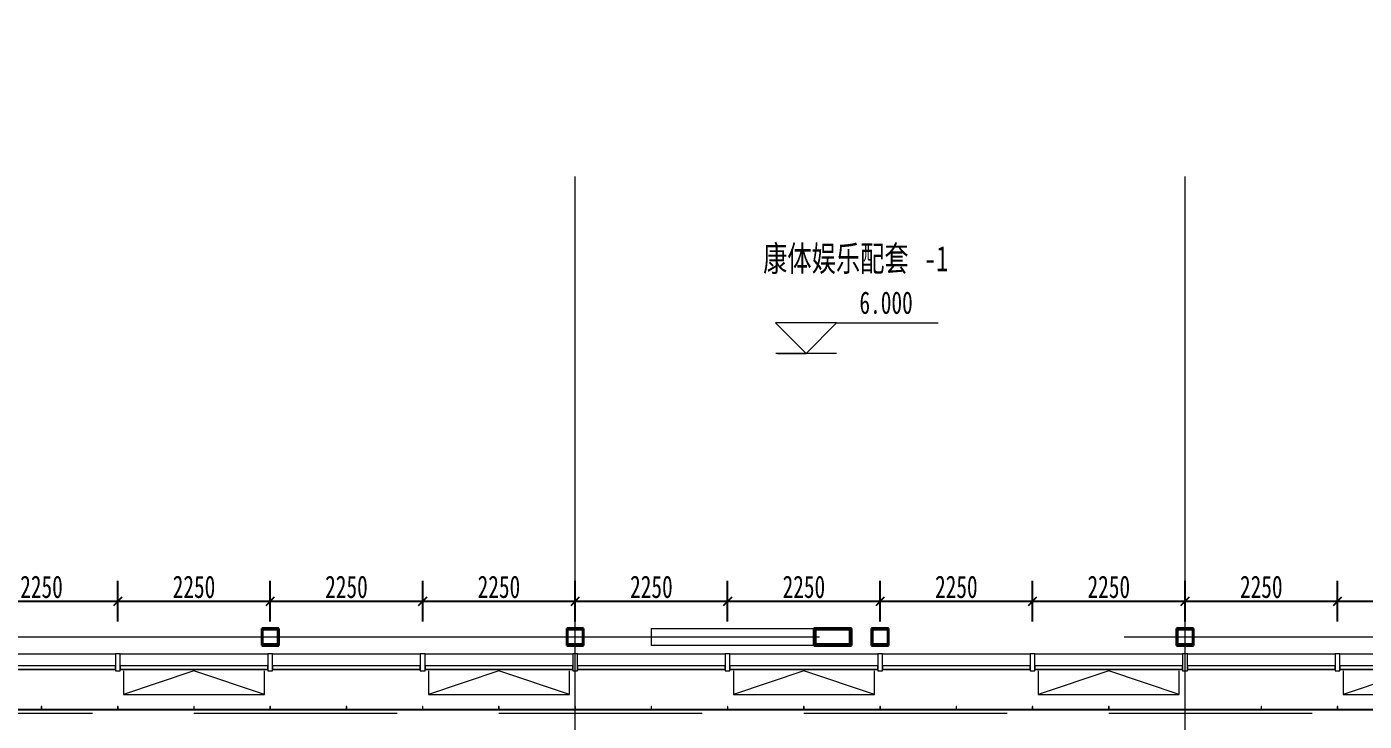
# Model space of a CAD drawing. Header units: millimetres. Extents: x 124696 to 347024, y 412631 to 564609.
# Drawn here: x 164079 to 183817, y 459608 to 469852 of the extents above; entities that cross this region are included whole.
import ezdxf

# ---------------------------------------------------------------- set-up
doc = ezdxf.new("R2010")
doc.units = ezdxf.units.MM
doc.header["$LTSCALE"] = 1500
doc.header["$MEASUREMENT"] = 0
for name, pattern in [('二层平面图$0$IMPORT-216002', [3, 2, -1]), ('二层平面图$0$划线 2mm', [3.6, 2, -1.6]), ('二层平面图$0$轴网线_12_3_3_3 mm', [21, 12, -3, 3, -3])]:
    doc.linetypes.add(name, pattern=pattern)
doc.layers.add('0-建筑底图', color=7, linetype='Continuous')
for name, color, linetype, lineweight in [('二层平面图$0$0-1', 7, 'Continuous', 5), ('二层平面图$0$A-ANNO-IDEN-LEVL', 3, 'Continuous', 15), ('二层平面图$0$A-LINE', 7, 'Continuous', 9), ('二层平面图$0$A-LINE-1', 7, '二层平面图$0$IMPORT-216002', 9), ('二层平面图$0$A-WALL-CURT-PANEL-2', 7, 'Continuous', 9), ('二层平面图$0$A-WALL-CURT-PANEL-3', 140, 'Continuous', 9), ('二层平面图$0$A-WALL-CURT-STILE-2', 7, 'Continuous', 9), ('二层平面图$0$A-WALL-CURT-STILE-3', 7, 'Continuous', 9), ('二层平面图$0$A-WINDOW', 51, 'Continuous', 9), ('二层平面图$0$A-WINDOW-1', 51, '二层平面图$0$划线 2mm', 9), ('二层平面图$0$ANNO-DIMS', 3, 'Continuous', 15), ('二层平面图$0$ANNO-DOTE-1', 10, '二层平面图$0$轴网线_12_3_3_3 mm', 15), ('二层平面图$0$ANNO-TEXT', 7, 'Continuous', 15), ('二层平面图$0$S-BEAM', 4, 'Continuous', 9), ('二层平面图$0$S-BEAM-1', 7, 'Continuous', 9), ('二层平面图$0$S-BEAM-2', 130, 'Continuous', 35), ('二层平面图$0$S-COLU', 7, 'Continuous', 9), ('二层平面图$0$S-COLU-2', 130, 'Continuous', 35)]:
    doc.layers.add(name, color=color, linetype=linetype, lineweight=lineweight)
doc.styles.add('二层平面图$0$黑体_5', font='simhei.ttf', dxfattribs={"width": 0.7, "height": 330})
doc.styles.add('二层平面图$0$黑体_B', font='', dxfattribs={"width": 0.7, "height": 375})
doc.styles.get('二层平面图$0$黑体_B').set_extended_font_data('SimHei', bold=True)
doc.dimstyles.new('二层平面图$0$直线_2_2mm_黑体_引线_文字在上', dxfattribs={"dimscale": 304.8, "dimtxt": 412.811453, "dimasz": 0.393701, "dimexe": 0.984252, "dimexo": 0.0625, "dimgap": 0.147638, "dimtad": 1, "dimdec": 0, "dimzin": 0, "dimdsep": 46, "dimtxsty": '二层平面图$0$黑体_5', "dimblk1": '二层平面图$0$_Oblique', "dimblk2": '二层平面图$0$_Oblique', "dimsah": 1, "dimcen": 0.09, "dimazin": 0, "dimtfac": 1, "dimtdec": 4, "dimtix": 1, "dimtmove": 0, "dimatfit": 3, "dimfxl": 3.937008, "dimfxlon": 1, "dimtvp": 1, "dimtolj": 1, "dimtzin": 0, "dimarcsym": 2})

# ---------------------------------------------------------------- blocks, each defined once
blk = doc.blocks.new('二层平面图$0$S-柱-钢-矩形管 - _-250x250x12x12-1974467-104-2F')
at = {"layer": '二层平面图$0$S-COLU'}
h = blk.add_hatch(color=256, dxfattribs=at)
h.paths.add_polyline_path([(125, -125), (125, 125), (-125, 125), (-125, -125)])
h.paths.add_polyline_path([(-113, -113), (-113, 113), (113, 113), (113, -113)])
at = {"layer": '二层平面图$0$S-COLU-2'}
for p, q in [((125, 125), (-125, 125)), ((-125, 125), (-125, -125)), ((-113, -113), (-113, 113)), ((-113, 113), (113, 113)), ((113, 113), (113, -113)), ((125, -125), (125, 125)), ((-125, -125), (125, -125)), ((113, -113), (-113, -113))]:
    blk.add_line(p, q, dxfattribs=at)
blk = doc.blocks.new('二层平面图$0$S-梁-钢-箱形1 - _-250x250x12x12-2248827-104-2F')
at = {"layer": '二层平面图$0$S-BEAM-1'}
h = blk.add_hatch(color=256, dxfattribs=at)
h.paths.add_polyline_path([(30672, 4375), (31080, 4375), (31080, 4625), (30520, 4625), (30520, 4375)])
h.paths.add_polyline_path([(30672, 4387), (30547, 4387), (30547, 4613), (31053, 4613), (31053, 4387)])
for p, q in [((28120, 4625), (30520, 4625)), ((30520, 4375), (28120, 4375))]:
    blk.add_line(p, q, dxfattribs=at)
at = {"layer": '二层平面图$0$S-BEAM-2'}
for p, q in [((31080, 4625), (30520, 4625)), ((30520, 4625), (30520, 4375)), ((30547, 4387), (30547, 4613)), ((30547, 4613), (31053, 4613)), ((31053, 4613), (31053, 4387)), ((31080, 4375), (31080, 4625)), ((30520, 4375), (31080, 4375)), ((31053, 4387), (30547, 4387))]:
    blk.add_line(p, q, dxfattribs=at)
blk = doc.blocks.new('二层平面图$0$SHS-Structure-Center_rvt-1-104-2F')
at = {"layer": '二层平面图$0$S-BEAM'}
blk.add_blockref('二层平面图$0$S-梁-钢-箱形1 - _-250x250x12x12-2248827-104-2F', (0, 0), dxfattribs=at)
at = {"layer": '二层平面图$0$S-COLU'}
for p in [(22500, 4500), (27000, 4500), (31500, 4500), (36000, 4500)]:
    blk.add_blockref('二层平面图$0$S-柱-钢-矩形管 - _-250x250x12x12-1974467-104-2F', p, dxfattribs=at)
blk = doc.blocks.new('二层平面图$0$系统嵌板 - 白色拉板网 B-6032524-104-2F')
at = {"layer": '二层平面图$0$A-WALL-CURT-PANEL-3'}
for p, q in [((558.5, 5), (-558.5, 5)), ((-558.5, 5), (-558.5, 0)), ((-558.5, 0), (558.5, 0)), ((558.5, 0), (558.5, 5))]:
    blk.add_line(p, q, dxfattribs=at)
blk = doc.blocks.new('二层平面图$0$矩形竖梃 - 8 x 50 mm 蜂窝铝板幕墙开缝-6032500-104-2F')
at = {"layer": '二层平面图$0$A-WALL-CURT-STILE-3'}
for p, q in [((-4, 0), (4, 0)), ((-4, -50), (-4, 0)), ((4, 0), (4, -50)), ((4, -50), (-4, -50))]:
    blk.add_line(p, q, dxfattribs=at)
blk = doc.blocks.new('二层平面图$0$系统嵌板 - 玻璃-12533263-104-2F')
at = {"layer": '二层平面图$0$A-WALL-CURT-PANEL-2'}
blk.add_line((1090, -12.5), (-1090, -12.5), dxfattribs=at)
blk = doc.blocks.new('二层平面图$0$A-嵌板_上悬铝窗 - 幕墙上悬开启-12648585-104-2F')
at = {"layer": '二层平面图$0$A-WINDOW-1'}
for p, q in [((0, -25), (-1040, -375)), ((-1040, -25), (-1040, -375)), ((1040, -375), (0, -25)), ((1040, -375), (1040, -25)), ((-1040, -375), (1040, -375))]:
    blk.add_line(p, q, dxfattribs=at)
blk = doc.blocks.new('二层平面图$0$系统嵌板 - 00S-玻璃-12648781-104-2F')
at = {"layer": '二层平面图$0$A-WALL-CURT-PANEL-3'}
for p, q in [((1090, 50), (-1090, 50)), ((-1090, 50), (-1090, 0)), ((-1090, 0), (1090, 0)), ((1090, 0), (1090, 50))]:
    blk.add_line(p, q, dxfattribs=at)
blk = doc.blocks.new('二层平面图$0$矩形竖梃 - 幕墙龙骨_70_250-12494314-104-2F')
at = {"layer": '二层平面图$0$A-WALL-CURT-STILE-3'}
for p, q in [((-35, 25), (35, 25)), ((-35, -225), (-35, 25)), ((35, 25), (35, -225)), ((35, -225), (-35, -225))]:
    blk.add_line(p, q, dxfattribs=at)
blk = doc.blocks.new('二层平面图$0$矩形竖梃 - 幕墙龙骨_20_225_隐框-12143376-104-2F')
at = {"layer": '二层平面图$0$A-WALL-CURT-STILE-2'}
blk.add_line((42785, 4250), (44965, 4250), dxfattribs=at)
blk = doc.blocks.new('二层平面图$0$矩形竖梃 - 幕墙龙骨_20_225_隐框-12502225-104-2F')
at = {"layer": '二层平面图$0$A-WALL-CURT-STILE-2'}
blk.add_line((18035, 4250), (20215, 4250), dxfattribs=at)
blk = doc.blocks.new('二层平面图$0$_Oblique')
at = {"color": 0, "linetype": 'ByBlock', "lineweight": -2}
blk.add_line((-0.5, -0.5), (0.5, 0.5), dxfattribs=at)
blk = doc.blocks.new('*D2360')
at = {"layer": '二层平面图$0$ANNO-DIMS', "color": 0, "lineweight": -2, "transparency": 16777216}
for p, q in [((18000, 4726), (18000, 5325)), ((20250, 4726), (20250, 5325)), ((18000, 5025), (20250, 5025))]:
    blk.add_line(p, q, dxfattribs=at)
at = {"layer": '二层平面图$0$ANNO-DIMS', "color": 0, "lineweight": -2, "transparency": 16777216, "xscale": 120, "yscale": 120, "zscale": 120, "rotation": 180}
blk.add_blockref('二层平面图$0$_Oblique', (18000, 5025), dxfattribs=at)
at = {"layer": '二层平面图$0$ANNO-DIMS', "color": 0, "lineweight": -2, "transparency": 16777216, "xscale": 120, "yscale": 120, "zscale": 120}
blk.add_blockref('二层平面图$0$_Oblique', (20250, 5025), dxfattribs=at)
at = {"layer": '二层平面图$0$ANNO-DIMS', "color": 0, "transparency": 16777216, "insert": (19125, 5237), "char_height": 330, "width": 806.42, "attachment_point": 5, "style": '二层平面图$0$黑体_5'}
blk.add_mtext('\\A1;2250', dxfattribs=at)
blk = doc.blocks.new('*D2361')
at = {"layer": '二层平面图$0$ANNO-DIMS', "color": 0, "lineweight": -2, "transparency": 16777216}
for p, q in [((20250, 4726), (20250, 5325)), ((22500, 4726), (22500, 5325)), ((20250, 5025), (22500, 5025))]:
    blk.add_line(p, q, dxfattribs=at)
at = {"layer": '二层平面图$0$ANNO-DIMS', "color": 0, "lineweight": -2, "transparency": 16777216, "xscale": 120, "yscale": 120, "zscale": 120, "rotation": 180}
blk.add_blockref('二层平面图$0$_Oblique', (20250, 5025), dxfattribs=at)
at = {"layer": '二层平面图$0$ANNO-DIMS', "color": 0, "lineweight": -2, "transparency": 16777216, "xscale": 120, "yscale": 120, "zscale": 120}
blk.add_blockref('二层平面图$0$_Oblique', (22500, 5025), dxfattribs=at)
at = {"layer": '二层平面图$0$ANNO-DIMS', "color": 0, "transparency": 16777216, "insert": (21375, 5237), "char_height": 330, "width": 806.42, "attachment_point": 5, "style": '二层平面图$0$黑体_5'}
blk.add_mtext('\\A1;2250', dxfattribs=at)
blk = doc.blocks.new('*D2362')
at = {"layer": '二层平面图$0$ANNO-DIMS', "color": 0, "lineweight": -2, "transparency": 16777216}
for p, q in [((22500, 4726), (22500, 5325)), ((24750, 4726), (24750, 5325)), ((22500, 5025), (24750, 5025))]:
    blk.add_line(p, q, dxfattribs=at)
at = {"layer": '二层平面图$0$ANNO-DIMS', "color": 0, "lineweight": -2, "transparency": 16777216, "xscale": 120, "yscale": 120, "zscale": 120, "rotation": 180}
blk.add_blockref('二层平面图$0$_Oblique', (22500, 5025), dxfattribs=at)
at = {"layer": '二层平面图$0$ANNO-DIMS', "color": 0, "lineweight": -2, "transparency": 16777216, "xscale": 120, "yscale": 120, "zscale": 120}
blk.add_blockref('二层平面图$0$_Oblique', (24750, 5025), dxfattribs=at)
at = {"layer": '二层平面图$0$ANNO-DIMS', "color": 0, "transparency": 16777216, "insert": (23625, 5237), "char_height": 330, "width": 806.42, "attachment_point": 5, "style": '二层平面图$0$黑体_5'}
blk.add_mtext('\\A1;2250', dxfattribs=at)
blk = doc.blocks.new('*D2348')
at = {"layer": '二层平面图$0$ANNO-DIMS', "color": 0, "lineweight": -2, "transparency": 16777216}
for p, q in [((24750, 4726), (24750, 5325)), ((27000, 4726), (27000, 5325)), ((24750, 5025), (27000, 5025))]:
    blk.add_line(p, q, dxfattribs=at)
at = {"layer": '二层平面图$0$ANNO-DIMS', "color": 0, "lineweight": -2, "transparency": 16777216, "xscale": 120, "yscale": 120, "zscale": 120, "rotation": 180}
blk.add_blockref('二层平面图$0$_Oblique', (24750, 5025), dxfattribs=at)
at = {"layer": '二层平面图$0$ANNO-DIMS', "color": 0, "lineweight": -2, "transparency": 16777216, "xscale": 120, "yscale": 120, "zscale": 120}
blk.add_blockref('二层平面图$0$_Oblique', (27000, 5025), dxfattribs=at)
at = {"layer": '二层平面图$0$ANNO-DIMS', "color": 0, "transparency": 16777216, "insert": (25875, 5237), "char_height": 330, "width": 806.42, "attachment_point": 5, "style": '二层平面图$0$黑体_5'}
blk.add_mtext('\\A1;2250', dxfattribs=at)
blk = doc.blocks.new('*D2349')
at = {"layer": '二层平面图$0$ANNO-DIMS', "color": 0, "lineweight": -2, "transparency": 16777216}
for p, q in [((27000, 4726), (27000, 5325)), ((29250, 4726), (29250, 5325)), ((27000, 5025), (29250, 5025))]:
    blk.add_line(p, q, dxfattribs=at)
at = {"layer": '二层平面图$0$ANNO-DIMS', "color": 0, "lineweight": -2, "transparency": 16777216, "xscale": 120, "yscale": 120, "zscale": 120, "rotation": 180}
blk.add_blockref('二层平面图$0$_Oblique', (27000, 5025), dxfattribs=at)
at = {"layer": '二层平面图$0$ANNO-DIMS', "color": 0, "lineweight": -2, "transparency": 16777216, "xscale": 120, "yscale": 120, "zscale": 120}
blk.add_blockref('二层平面图$0$_Oblique', (29250, 5025), dxfattribs=at)
at = {"layer": '二层平面图$0$ANNO-DIMS', "color": 0, "transparency": 16777216, "insert": (28125, 5237), "char_height": 330, "width": 806.42, "attachment_point": 5, "style": '二层平面图$0$黑体_5'}
blk.add_mtext('\\A1;2250', dxfattribs=at)
blk = doc.blocks.new('*D2350')
at = {"layer": '二层平面图$0$ANNO-DIMS', "color": 0, "lineweight": -2, "transparency": 16777216}
for p, q in [((29250, 4726), (29250, 5325)), ((31500, 4726), (31500, 5325)), ((29250, 5025), (31500, 5025))]:
    blk.add_line(p, q, dxfattribs=at)
at = {"layer": '二层平面图$0$ANNO-DIMS', "color": 0, "lineweight": -2, "transparency": 16777216, "xscale": 120, "yscale": 120, "zscale": 120, "rotation": 180}
blk.add_blockref('二层平面图$0$_Oblique', (29250, 5025), dxfattribs=at)
at = {"layer": '二层平面图$0$ANNO-DIMS', "color": 0, "lineweight": -2, "transparency": 16777216, "xscale": 120, "yscale": 120, "zscale": 120}
blk.add_blockref('二层平面图$0$_Oblique', (31500, 5025), dxfattribs=at)
at = {"layer": '二层平面图$0$ANNO-DIMS', "color": 0, "transparency": 16777216, "insert": (30375, 5237), "char_height": 330, "width": 806.42, "attachment_point": 5, "style": '二层平面图$0$黑体_5'}
blk.add_mtext('\\A1;2250', dxfattribs=at)
blk = doc.blocks.new('*D2351')
at = {"layer": '二层平面图$0$ANNO-DIMS', "color": 0, "lineweight": -2, "transparency": 16777216}
for p, q in [((31500, 4726), (31500, 5325)), ((33750, 4726), (33750, 5325)), ((31500, 5025), (33750, 5025))]:
    blk.add_line(p, q, dxfattribs=at)
at = {"layer": '二层平面图$0$ANNO-DIMS', "color": 0, "lineweight": -2, "transparency": 16777216, "xscale": 120, "yscale": 120, "zscale": 120, "rotation": 180}
blk.add_blockref('二层平面图$0$_Oblique', (31500, 5025), dxfattribs=at)
at = {"layer": '二层平面图$0$ANNO-DIMS', "color": 0, "lineweight": -2, "transparency": 16777216, "xscale": 120, "yscale": 120, "zscale": 120}
blk.add_blockref('二层平面图$0$_Oblique', (33750, 5025), dxfattribs=at)
at = {"layer": '二层平面图$0$ANNO-DIMS', "color": 0, "transparency": 16777216, "insert": (32625, 5237), "char_height": 330, "width": 806.42, "attachment_point": 5, "style": '二层平面图$0$黑体_5'}
blk.add_mtext('\\A1;2250', dxfattribs=at)
blk = doc.blocks.new('*D2352')
at = {"layer": '二层平面图$0$ANNO-DIMS', "color": 0, "lineweight": -2, "transparency": 16777216}
for p, q in [((33750, 4726), (33750, 5325)), ((36000, 4726), (36000, 5325)), ((33750, 5025), (36000, 5025))]:
    blk.add_line(p, q, dxfattribs=at)
at = {"layer": '二层平面图$0$ANNO-DIMS', "color": 0, "lineweight": -2, "transparency": 16777216, "xscale": 120, "yscale": 120, "zscale": 120, "rotation": 180}
blk.add_blockref('二层平面图$0$_Oblique', (33750, 5025), dxfattribs=at)
at = {"layer": '二层平面图$0$ANNO-DIMS', "color": 0, "lineweight": -2, "transparency": 16777216, "xscale": 120, "yscale": 120, "zscale": 120}
blk.add_blockref('二层平面图$0$_Oblique', (36000, 5025), dxfattribs=at)
at = {"layer": '二层平面图$0$ANNO-DIMS', "color": 0, "transparency": 16777216, "insert": (34875, 5237), "char_height": 330, "width": 806.42, "attachment_point": 5, "style": '二层平面图$0$黑体_5'}
blk.add_mtext('\\A1;2250', dxfattribs=at)
blk = doc.blocks.new('*D2353')
at = {"layer": '二层平面图$0$ANNO-DIMS', "color": 0, "lineweight": -2, "transparency": 16777216}
for p, q in [((36000, 4726), (36000, 5325)), ((38250, 4726), (38250, 5325)), ((36000, 5025), (38250, 5025))]:
    blk.add_line(p, q, dxfattribs=at)
at = {"layer": '二层平面图$0$ANNO-DIMS', "color": 0, "lineweight": -2, "transparency": 16777216, "xscale": 120, "yscale": 120, "zscale": 120, "rotation": 180}
blk.add_blockref('二层平面图$0$_Oblique', (36000, 5025), dxfattribs=at)
at = {"layer": '二层平面图$0$ANNO-DIMS', "color": 0, "lineweight": -2, "transparency": 16777216, "xscale": 120, "yscale": 120, "zscale": 120}
blk.add_blockref('二层平面图$0$_Oblique', (38250, 5025), dxfattribs=at)
at = {"layer": '二层平面图$0$ANNO-DIMS', "color": 0, "transparency": 16777216, "insert": (37125, 5237), "char_height": 330, "width": 806.42, "attachment_point": 5, "style": '二层平面图$0$黑体_5'}
blk.add_mtext('\\A1;2250', dxfattribs=at)
blk = doc.blocks.new('*D2354')
at = {"layer": '二层平面图$0$ANNO-DIMS', "color": 0, "lineweight": -2, "transparency": 16777216}
for p, q in [((38250, 4726), (38250, 5325)), ((40500, 4726), (40500, 5325)), ((38250, 5025), (40500, 5025))]:
    blk.add_line(p, q, dxfattribs=at)
at = {"layer": '二层平面图$0$ANNO-DIMS', "color": 0, "lineweight": -2, "transparency": 16777216, "xscale": 120, "yscale": 120, "zscale": 120, "rotation": 180}
blk.add_blockref('二层平面图$0$_Oblique', (38250, 5025), dxfattribs=at)
at = {"layer": '二层平面图$0$ANNO-DIMS', "color": 0, "lineweight": -2, "transparency": 16777216, "xscale": 120, "yscale": 120, "zscale": 120}
blk.add_blockref('二层平面图$0$_Oblique', (40500, 5025), dxfattribs=at)
at = {"layer": '二层平面图$0$ANNO-DIMS', "color": 0, "transparency": 16777216, "insert": (39375, 5237), "char_height": 330, "width": 806.42, "attachment_point": 5, "style": '二层平面图$0$黑体_5'}
blk.add_mtext('\\A1;2250', dxfattribs=at)
blk = doc.blocks.new('二层平面图$0$高程点 - 高程点符号-322107-104-2F')
at = {"layer": '二层平面图$0$A-ANNO-IDEN-LEVL'}
for p, q in [((-3, 3), (-13, 3)), ((-3, 3), (3, 3)), ((0, 0), (-3, 3)), ((0, 0), (3, 3)), ((-3, 0), (2.99, 0))]:
    blk.add_line(p, q, dxfattribs=at)
blk = doc.blocks.new('二层平面图')
at = {"layer": '二层平面图$0$A-ANNO-IDEN-LEVL', "color": 8}
for p, q in [((29990.4, 8681.4), (30183.3, 8681.4)), ((30183.3, 8681.4), (30408.4, 8681.4))]:
    blk.add_line(p, q, dxfattribs=at)
at = {"layer": '二层平面图$0$A-LINE', "color": 8}
blk.add_line((28120.3, 4625), (28120.3, 4375), dxfattribs=at)
at = {"layer": '二层平面图$0$A-LINE-1', "color": 8}
blk.add_line((7875, 3375), (45059.2, 3375), dxfattribs=at)
at = {"layer": '二层平面图$0$ANNO-DOTE-1', "color": 8}
for p, q in [((27000, -6710.3), (27000, 106757.2)), ((36000, -6710.3), (36000, 106757.2)), ((-18896.2, 4500), (161528.2, 4500))]:
    blk.add_line(p, q, dxfattribs=at)
at = {"layer": '二层平面图$0$0-1', "color": 8}
blk.add_blockref('二层平面图$0$SHS-Structure-Center_rvt-1-104-2F', (0, 0), dxfattribs=at)
at = {"layer": '二层平面图$0$A-ANNO-IDEN-LEVL', "color": 8, "extrusion": (0, 0, -1), "xscale": 149.9999999999999, "yscale": 149.9999999999999, "zscale": 149.9999999999999}
blk.add_blockref('二层平面图$0$高程点 - 高程点符号-322107-104-2F', (-30408.4, 8681.4), dxfattribs=at)
at = {"layer": '二层平面图$0$A-WALL-CURT-PANEL-2', "color": 8}
for name, p in [('二层平面图$0$系统嵌板 - 00S-玻璃-12648781-104-2F', (19125, 4025)), ('二层平面图$0$系统嵌板 - 玻璃-12533263-104-2F', (19125, 4025)), ('二层平面图$0$系统嵌板 - 00S-玻璃-12648781-104-2F', (21375, 4025)), ('二层平面图$0$系统嵌板 - 玻璃-12533263-104-2F', (21375, 4025)), ('二层平面图$0$系统嵌板 - 00S-玻璃-12648781-104-2F', (23625, 4025)), ('二层平面图$0$系统嵌板 - 玻璃-12533263-104-2F', (23625, 4025)), ('二层平面图$0$系统嵌板 - 00S-玻璃-12648781-104-2F', (25875, 4025)), ('二层平面图$0$系统嵌板 - 玻璃-12533263-104-2F', (25875, 4025)), ('二层平面图$0$系统嵌板 - 00S-玻璃-12648781-104-2F', (28125, 4025)), ('二层平面图$0$系统嵌板 - 玻璃-12533263-104-2F', (28125, 4025)), ('二层平面图$0$系统嵌板 - 00S-玻璃-12648781-104-2F', (30375, 4025)), ('二层平面图$0$系统嵌板 - 玻璃-12533263-104-2F', (30375, 4025)), ('二层平面图$0$系统嵌板 - 00S-玻璃-12648781-104-2F', (32625, 4025)), ('二层平面图$0$系统嵌板 - 玻璃-12533263-104-2F', (32625, 4025)), ('二层平面图$0$系统嵌板 - 00S-玻璃-12648781-104-2F', (34875, 4025)), ('二层平面图$0$系统嵌板 - 玻璃-12533263-104-2F', (34875, 4025)), ('二层平面图$0$系统嵌板 - 00S-玻璃-12648781-104-2F', (37125, 4025)), ('二层平面图$0$系统嵌板 - 玻璃-12533263-104-2F', (37125, 4025)), ('二层平面图$0$系统嵌板 - 00S-玻璃-12648781-104-2F', (39375, 4025)), ('二层平面图$0$系统嵌板 - 玻璃-12533263-104-2F', (39375, 4025)), ('二层平面图$0$系统嵌板 - 白色拉板网 B-6032524-104-2F', (18562.5, 3425)), ('二层平面图$0$系统嵌板 - 白色拉板网 B-6032524-104-2F', (19687.5, 3425)), ('二层平面图$0$系统嵌板 - 白色拉板网 B-6032524-104-2F', (20812.5, 3425)), ('二层平面图$0$系统嵌板 - 白色拉板网 B-6032524-104-2F', (21937.5, 3425)), ('二层平面图$0$系统嵌板 - 白色拉板网 B-6032524-104-2F', (23062.5, 3425)), ('二层平面图$0$系统嵌板 - 白色拉板网 B-6032524-104-2F', (24187.5, 3425)), ('二层平面图$0$系统嵌板 - 白色拉板网 B-6032524-104-2F', (25312.5, 3425)), ('二层平面图$0$系统嵌板 - 白色拉板网 B-6032524-104-2F', (26437.5, 3425)), ('二层平面图$0$系统嵌板 - 白色拉板网 B-6032524-104-2F', (27562.5, 3425)), ('二层平面图$0$系统嵌板 - 白色拉板网 B-6032524-104-2F', (28687.5, 3425)), ('二层平面图$0$系统嵌板 - 白色拉板网 B-6032524-104-2F', (29812.5, 3425)), ('二层平面图$0$系统嵌板 - 白色拉板网 B-6032524-104-2F', (30937.5, 3425)), ('二层平面图$0$系统嵌板 - 白色拉板网 B-6032524-104-2F', (32062.5, 3425)), ('二层平面图$0$系统嵌板 - 白色拉板网 B-6032524-104-2F', (33187.5, 3425)), ('二层平面图$0$系统嵌板 - 白色拉板网 B-6032524-104-2F', (34312.5, 3425)), ('二层平面图$0$系统嵌板 - 白色拉板网 B-6032524-104-2F', (35437.5, 3425)), ('二层平面图$0$系统嵌板 - 白色拉板网 B-6032524-104-2F', (36562.5, 3425)), ('二层平面图$0$系统嵌板 - 白色拉板网 B-6032524-104-2F', (37687.5, 3425)), ('二层平面图$0$系统嵌板 - 白色拉板网 B-6032524-104-2F', (38812.5, 3425))]:
    blk.add_blockref(name, p, dxfattribs=at)
at = {"layer": '二层平面图$0$A-WALL-CURT-STILE-2', "color": 8}
for name, p in [('二层平面图$0$矩形竖梃 - 幕墙龙骨_20_225_隐框-12502225-104-2F', (0, 0)), ('二层平面图$0$矩形竖梃 - 幕墙龙骨_20_225_隐框-12143376-104-2F', (-22500, 0)), ('二层平面图$0$矩形竖梃 - 幕墙龙骨_20_225_隐框-12143376-104-2F', (-20250, 0)), ('二层平面图$0$矩形竖梃 - 幕墙龙骨_20_225_隐框-12143376-104-2F', (-18000, 0)), ('二层平面图$0$矩形竖梃 - 幕墙龙骨_20_225_隐框-12143376-104-2F', (-15750, 0)), ('二层平面图$0$矩形竖梃 - 幕墙龙骨_20_225_隐框-12143376-104-2F', (-13500, 0)), ('二层平面图$0$矩形竖梃 - 幕墙龙骨_20_225_隐框-12143376-104-2F', (-11250, 0)), ('二层平面图$0$矩形竖梃 - 幕墙龙骨_20_225_隐框-12143376-104-2F', (-9000, 0)), ('二层平面图$0$矩形竖梃 - 幕墙龙骨_20_225_隐框-12143376-104-2F', (-6750, 0)), ('二层平面图$0$矩形竖梃 - 幕墙龙骨_20_225_隐框-12143376-104-2F', (-4500, 0))]:
    blk.add_blockref(name, p, dxfattribs=at)
at = {"layer": '二层平面图$0$A-WALL-CURT-STILE-2', "color": 8, "extrusion": (0, 0, -1), "rotation": 180}
for name, p in [('二层平面图$0$矩形竖梃 - 幕墙龙骨_70_250-12494314-104-2F', (-20250, 4025)), ('二层平面图$0$矩形竖梃 - 幕墙龙骨_70_250-12494314-104-2F', (-22500, 4025)), ('二层平面图$0$矩形竖梃 - 幕墙龙骨_70_250-12494314-104-2F', (-24750, 4025)), ('二层平面图$0$矩形竖梃 - 幕墙龙骨_70_250-12494314-104-2F', (-27000, 4025)), ('二层平面图$0$矩形竖梃 - 幕墙龙骨_70_250-12494314-104-2F', (-29250, 4025)), ('二层平面图$0$矩形竖梃 - 幕墙龙骨_70_250-12494314-104-2F', (-31500, 4025)), ('二层平面图$0$矩形竖梃 - 幕墙龙骨_70_250-12494314-104-2F', (-33750, 4025)), ('二层平面图$0$矩形竖梃 - 幕墙龙骨_70_250-12494314-104-2F', (-36000, 4025)), ('二层平面图$0$矩形竖梃 - 幕墙龙骨_70_250-12494314-104-2F', (-38250, 4025)), ('二层平面图$0$矩形竖梃 - 8 x 50 mm 蜂窝铝板幕墙开缝-6032500-104-2F', (-19125, 3425)), ('二层平面图$0$矩形竖梃 - 8 x 50 mm 蜂窝铝板幕墙开缝-6032500-104-2F', (-20250, 3425)), ('二层平面图$0$矩形竖梃 - 8 x 50 mm 蜂窝铝板幕墙开缝-6032500-104-2F', (-21375, 3425)), ('二层平面图$0$矩形竖梃 - 8 x 50 mm 蜂窝铝板幕墙开缝-6032500-104-2F', (-22500, 3425)), ('二层平面图$0$矩形竖梃 - 8 x 50 mm 蜂窝铝板幕墙开缝-6032500-104-2F', (-23625, 3425)), ('二层平面图$0$矩形竖梃 - 8 x 50 mm 蜂窝铝板幕墙开缝-6032500-104-2F', (-24750, 3425)), ('二层平面图$0$矩形竖梃 - 8 x 50 mm 蜂窝铝板幕墙开缝-6032500-104-2F', (-25875, 3425)), ('二层平面图$0$矩形竖梃 - 8 x 50 mm 蜂窝铝板幕墙开缝-6032500-104-2F', (-27000, 3425)), ('二层平面图$0$矩形竖梃 - 8 x 50 mm 蜂窝铝板幕墙开缝-6032500-104-2F', (-28125, 3425)), ('二层平面图$0$矩形竖梃 - 8 x 50 mm 蜂窝铝板幕墙开缝-6032500-104-2F', (-29250, 3425)), ('二层平面图$0$矩形竖梃 - 8 x 50 mm 蜂窝铝板幕墙开缝-6032500-104-2F', (-30375, 3425)), ('二层平面图$0$矩形竖梃 - 8 x 50 mm 蜂窝铝板幕墙开缝-6032500-104-2F', (-31500, 3425)), ('二层平面图$0$矩形竖梃 - 8 x 50 mm 蜂窝铝板幕墙开缝-6032500-104-2F', (-32625, 3425)), ('二层平面图$0$矩形竖梃 - 8 x 50 mm 蜂窝铝板幕墙开缝-6032500-104-2F', (-33750, 3425)), ('二层平面图$0$矩形竖梃 - 8 x 50 mm 蜂窝铝板幕墙开缝-6032500-104-2F', (-34875, 3425)), ('二层平面图$0$矩形竖梃 - 8 x 50 mm 蜂窝铝板幕墙开缝-6032500-104-2F', (-36000, 3425)), ('二层平面图$0$矩形竖梃 - 8 x 50 mm 蜂窝铝板幕墙开缝-6032500-104-2F', (-37125, 3425)), ('二层平面图$0$矩形竖梃 - 8 x 50 mm 蜂窝铝板幕墙开缝-6032500-104-2F', (-38250, 3425))]:
    blk.add_blockref(name, p, dxfattribs=at)
at = {"layer": '二层平面图$0$A-WINDOW', "color": 8}
for p in [(21375, 4025), (25875, 4025), (30375, 4025), (34875, 4025), (39375, 4025)]:
    blk.add_blockref('二层平面图$0$A-嵌板_上悬铝窗 - 幕墙上悬开启-12648585-104-2F', p, dxfattribs=at)
at = {"layer": '二层平面图$0$A-ANNO-IDEN-LEVL', "color": 8, "insert": (31195.6, 9595.8), "char_height": 330, "width": 990.683, "attachment_point": 1, "line_spacing_factor": 0.872751, "style": '二层平面图$0$黑体_5'}
blk.add_mtext('6.000', dxfattribs=at)
at = {"layer": '二层平面图$0$ANNO-TEXT', "color": 8, "char_height": 375, "attachment_point": 1, "style": '二层平面图$0$黑体_B'}
for s, insert, width in [('康体娱乐配套', (29773.8, 10269), 2878.86), ('-1', (32149.1, 10269), 488.228)]:
    blk.add_mtext(s, dxfattribs=dict(at, insert=insert, width=width))
at = {"layer": '二层平面图$0$ANNO-DIMS', "color": 8}
for base, p1, p2, picture, middle in [((20250, 5025.5), (18000, 4707.2), (20250, 4707.2), '*D2360', (19125, 5237.3)), ((22500, 5025.5), (20250, 4707.2), (22500, 4707.2), '*D2361', (21375, 5237.3)), ((24750, 5025.5), (22500, 4707.2), (24750, 4707.2), '*D2362', (23625, 5237.3)), ((27000, 5025.5), (24750, 4707.2), (27000, 4707.2), '*D2348', (25875, 5237.3)), ((29250, 5025.5), (27000, 4707.2), (29250, 4707.2), '*D2349', (28125, 5237.3)), ((31500, 5025.5), (29250, 4707.2), (31500, 4707.2), '*D2350', (30375, 5237.3)), ((33750, 5025.5), (31500, 4707.2), (33750, 4707.2), '*D2351', (32625, 5237.3)), ((36000, 5025.5), (33750, 4707.2), (36000, 4707.2), '*D2352', (34875, 5237.3)), ((38250, 5025.5), (36000, 4707.2), (38250, 4707.2), '*D2353', (37125, 5237.3)), ((40500, 5025.5), (38250, 4707.2), (40500, 4707.2), '*D2354', (39375, 5237.3))]:
    dim = blk.add_linear_dim(base=base, p1=p1, p2=p2, dimstyle='二层平面图$0$直线_2_2mm_黑体_引线_文字在上', override={"dimpost": '<>', "dimfxl": 2250}, dxfattribs=at)
    dim.commit()
    dim.dimension.update_dxf_attribs({"geometry": picture, "text_midpoint": middle})

msp = doc.modelspace()

# ---------------------------------------------------------------- block references
at = {"layer": '0-建筑底图'}
msp.add_blockref('二层平面图', (145172, 456352), dxfattribs=at)

doc.saveas('drawing.dxf')
